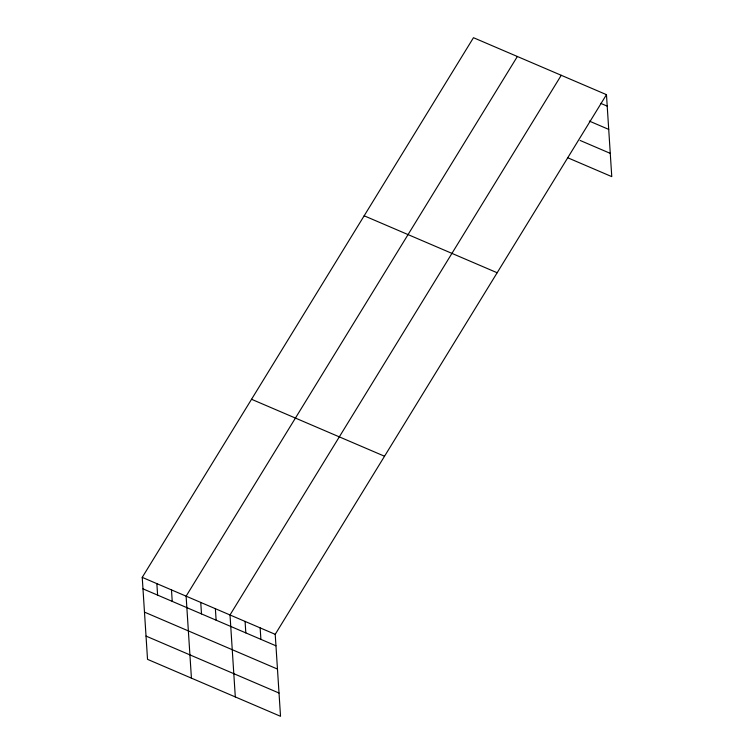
<?xml version="1.0" encoding="UTF-8"?>
<svg xmlns="http://www.w3.org/2000/svg" width="754" height="754" viewBox="0 0 754 754"><rect width="100%" height="100%" fill="white"/><g stroke="black" fill="none" stroke-linecap="round" stroke-linejoin="round"><path stroke-width="1.13" d="M606.47 94.655L275.219 634.331L280.526 716.3L147.53 659.345L142.233 577.375L473.474 37.7L606.47 94.655L611.767 176.625L567.63 157.718M517.367 56.493L186.115 596.169L191.422 678.138M561.249 75.296L230.008 614.962L235.305 696.932M600.75 103.364L607.206 106.135M589.336 121.092L608.714 129.396M580.118 140.451L610.259 153.364M364.163 215.795L497.159 272.75M251.544 399.281L384.531 456.236M142.233 577.375L275.219 634.331M142.977 588.846L275.964 645.81M144.476 612.116L277.472 669.071M146.031 636.084L279.018 693.039M260.149 627.875L260.893 639.354M245.078 621.419L245.823 632.898M215.38 608.704L216.115 620.174M200.752 602.437L201.488 613.907M171.488 589.901L172.232 601.381M156.86 583.634L157.605 595.113"/></g></svg>
